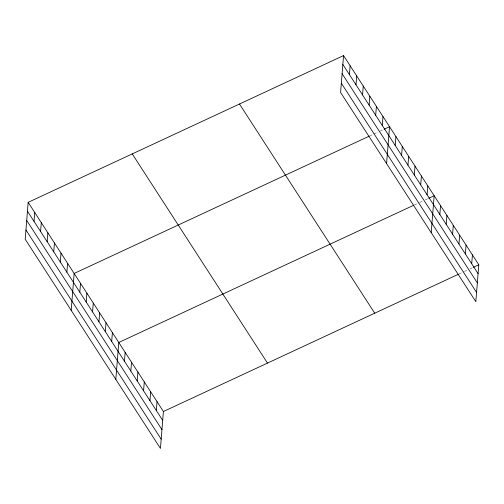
<?xml version="1.0" encoding="UTF-8"?>
<svg xmlns="http://www.w3.org/2000/svg" width="504" height="504" viewBox="0 0 504 504"><rect width="100%" height="100%" fill="white"/><g stroke="black" fill="none" stroke-linecap="round" stroke-linejoin="round"><path stroke-width="0.38" stroke-dasharray="2.52 1.89" d="M369.816 135.885L377.975 132.086M380.016 131.135L383.418 129.553M414.446 204.914L419.208 202.703M419.889 202.381L422.604 201.115M425.326 199.849L428.047 198.582M459.075 273.949L463.837 271.732M464.512 271.417L467.233 270.15M469.955 268.884L472.676 267.618"/><path stroke-width="0.76" d="M28.167 202.331L25.2 239.23L160.442 448.415L163.409 411.516L28.167 202.331L343.558 55.585L478.8 264.77L475.833 301.669L340.591 92.484L343.558 55.585M34.026 221.357L34.738 212.493M40.591 231.519L41.309 222.648M47.162 241.681L47.874 232.81M53.733 251.843L54.445 242.972M60.297 262.004L61.015 253.134M66.868 272.16L67.58 263.29M71.184 310.357L74.151 273.452L369.136 136.2M79.815 292.181L80.527 283.311M86.19 302.047L86.902 293.177M92.566 311.907L93.278 303.036M98.942 321.766L99.653 312.896M105.317 331.632L106.029 322.762M111.693 341.491L112.405 332.621M115.813 379.386L118.78 342.481L413.765 205.235M124.444 361.217L125.156 352.346M130.82 371.076L131.531 362.206M137.195 380.936L137.907 372.065M143.571 390.802L144.283 381.931M149.946 400.661L150.658 391.791M156.322 410.521L157.034 401.65M349.417 74.611L350.129 65.74M355.988 84.773L356.7 75.902M362.552 94.935L363.264 86.064M369.123 105.097L369.835 96.226M375.688 115.252L376.406 106.382M382.259 125.414L382.971 116.544M386.574 163.611L389.542 126.706L384.098 129.238M395.205 145.435L395.917 136.565M401.581 155.301L402.293 146.431M407.956 165.161L408.668 156.29M414.332 175.02L415.044 166.15M420.708 184.886L421.42 176.016M427.083 194.746L427.795 185.875M431.204 232.64L434.171 195.735L428.728 198.267M439.834 214.471L440.546 205.601M446.21 224.33L446.922 215.46M452.586 234.19L453.298 225.319M458.961 244.056L459.673 235.185M465.337 253.915L466.049 245.045M471.712 263.775L472.424 254.904M163.409 411.516L458.394 274.264M473.357 267.303L478.8 264.77M342.846 64.455L478.088 273.641M342.103 73.704L477.345 282.889M341.334 83.236L476.576 292.421M239.482 104.007L374.718 313.192M132.25 153.903L267.485 363.088M27.455 211.201L162.697 420.386M26.712 220.45L161.948 429.635M25.943 229.982L161.185 439.167"/></g></svg>
